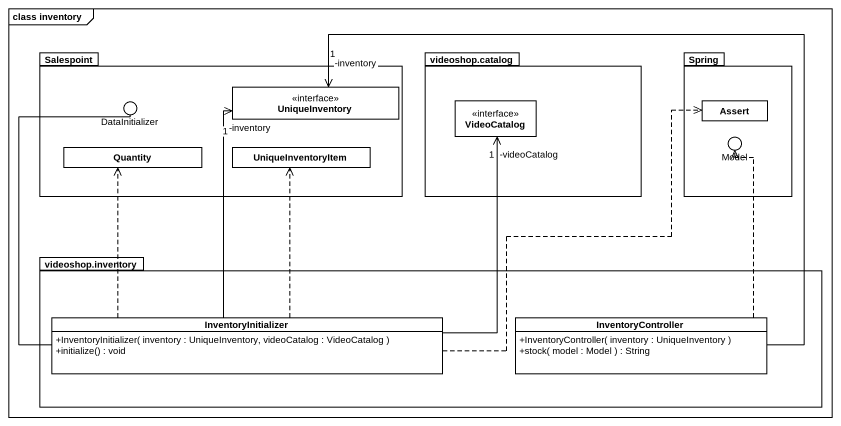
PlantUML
@startuml
mainframe class inventory
allowmixing
hide circle
hide empty members
skinparam classAttributeIconSize 0
package Salespoint {
  interface UniqueInventory
  class Quantity
  class UniqueInventoryItem
}
package "videoshop.catalog" as videoshop_catalog {
  interface VideoCatalog
}
package Spring {
  class Assert
}
() DataInitializer
() Model
package "videoshop.inventory" as videoshop_inventory {
  class InventoryInitializer {
    +InventoryInitializer( inventory : UniqueInventory, videoCatalog : VideoCatalog )
    +initialize() : void
  }
  class InventoryController {
    +InventoryController( inventory : UniqueInventory )
    +stock( model : Model ) : String
  }
}
Salespoint -left- DataInitializer
Spring -- Model
InventoryInitializer -up-> "-inventory\n1" UniqueInventory
InventoryInitializer -up-> "-videoCatalog\n1" VideoCatalog
InventoryInitializer .right.> Assert
InventoryInitializer -up- DataInitializer
InventoryInitializer .up.> Quantity
InventoryInitializer .up.> UniqueInventoryItem
InventoryController -up-> "-inventory\n1" UniqueInventory
InventoryController .up.> Model
@enduml
